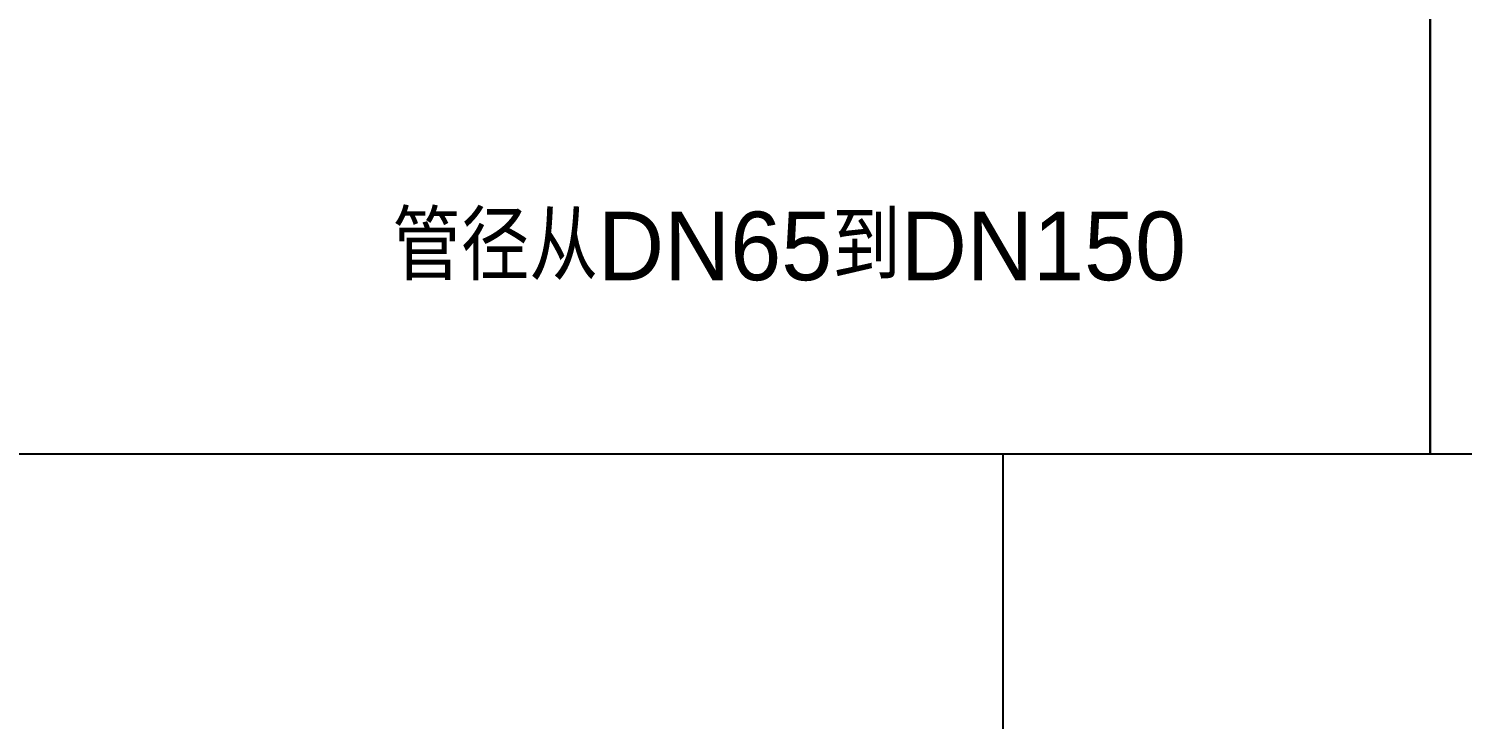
# Model space of a CAD drawing. Extents: x 27938 to 1507990, y 110129 to 923079.
# Drawn here: x 532882 to 545432, y 369959 to 376000 of the extents above; entities that cross this region are included whole.
import ezdxf

# ---------------------------------------------------------------- set-up
doc = ezdxf.new("R2010")
doc.units = 0
doc.header["$LTSCALE"] = 1000
doc.header["$MEASUREMENT"] = 0
doc.layers.add('BZ', color=2, linetype='Continuous')
doc.styles.add('中西文等高字体', font='HZTXT_E.shx', dxfattribs={"width": 0.7, "height": 4, "bigfont": 'hztxt.shx'})

msp = doc.modelspace()

# ---------------------------------------------------------------- linework, layer by layer
at = {"color": 7}
for p, q in [((541415.9, 372277.4), (517338.3, 372281.4)), ((541413.5, 353268), (541413.5, 372277.4)), ((564151, 372277.4), (541415.9, 372277.4))]:
    msp.add_line(p, q, dxfattribs=at)
for points in [[(530011.3, 387132.7), (545149.7, 387132.7), (545149.7, 372277.4), (530011.3, 372277.4)], [(545149.7, 387132.7), (564150.3, 387132.7), (564146, 372277.4), (545149.7, 372277.4)]]:
    msp.add_lwpolyline(points, close=True)

# ---------------------------------------------------------------- texts
at = {"layer": 'BZ', "color": 7, "style": '中西文等高字体'}
msp.add_text('管径从DN65到DN150', height=600, dxfattribs=at).set_placement((536064.8, 373799.9))

doc.saveas('drawing.dxf')
